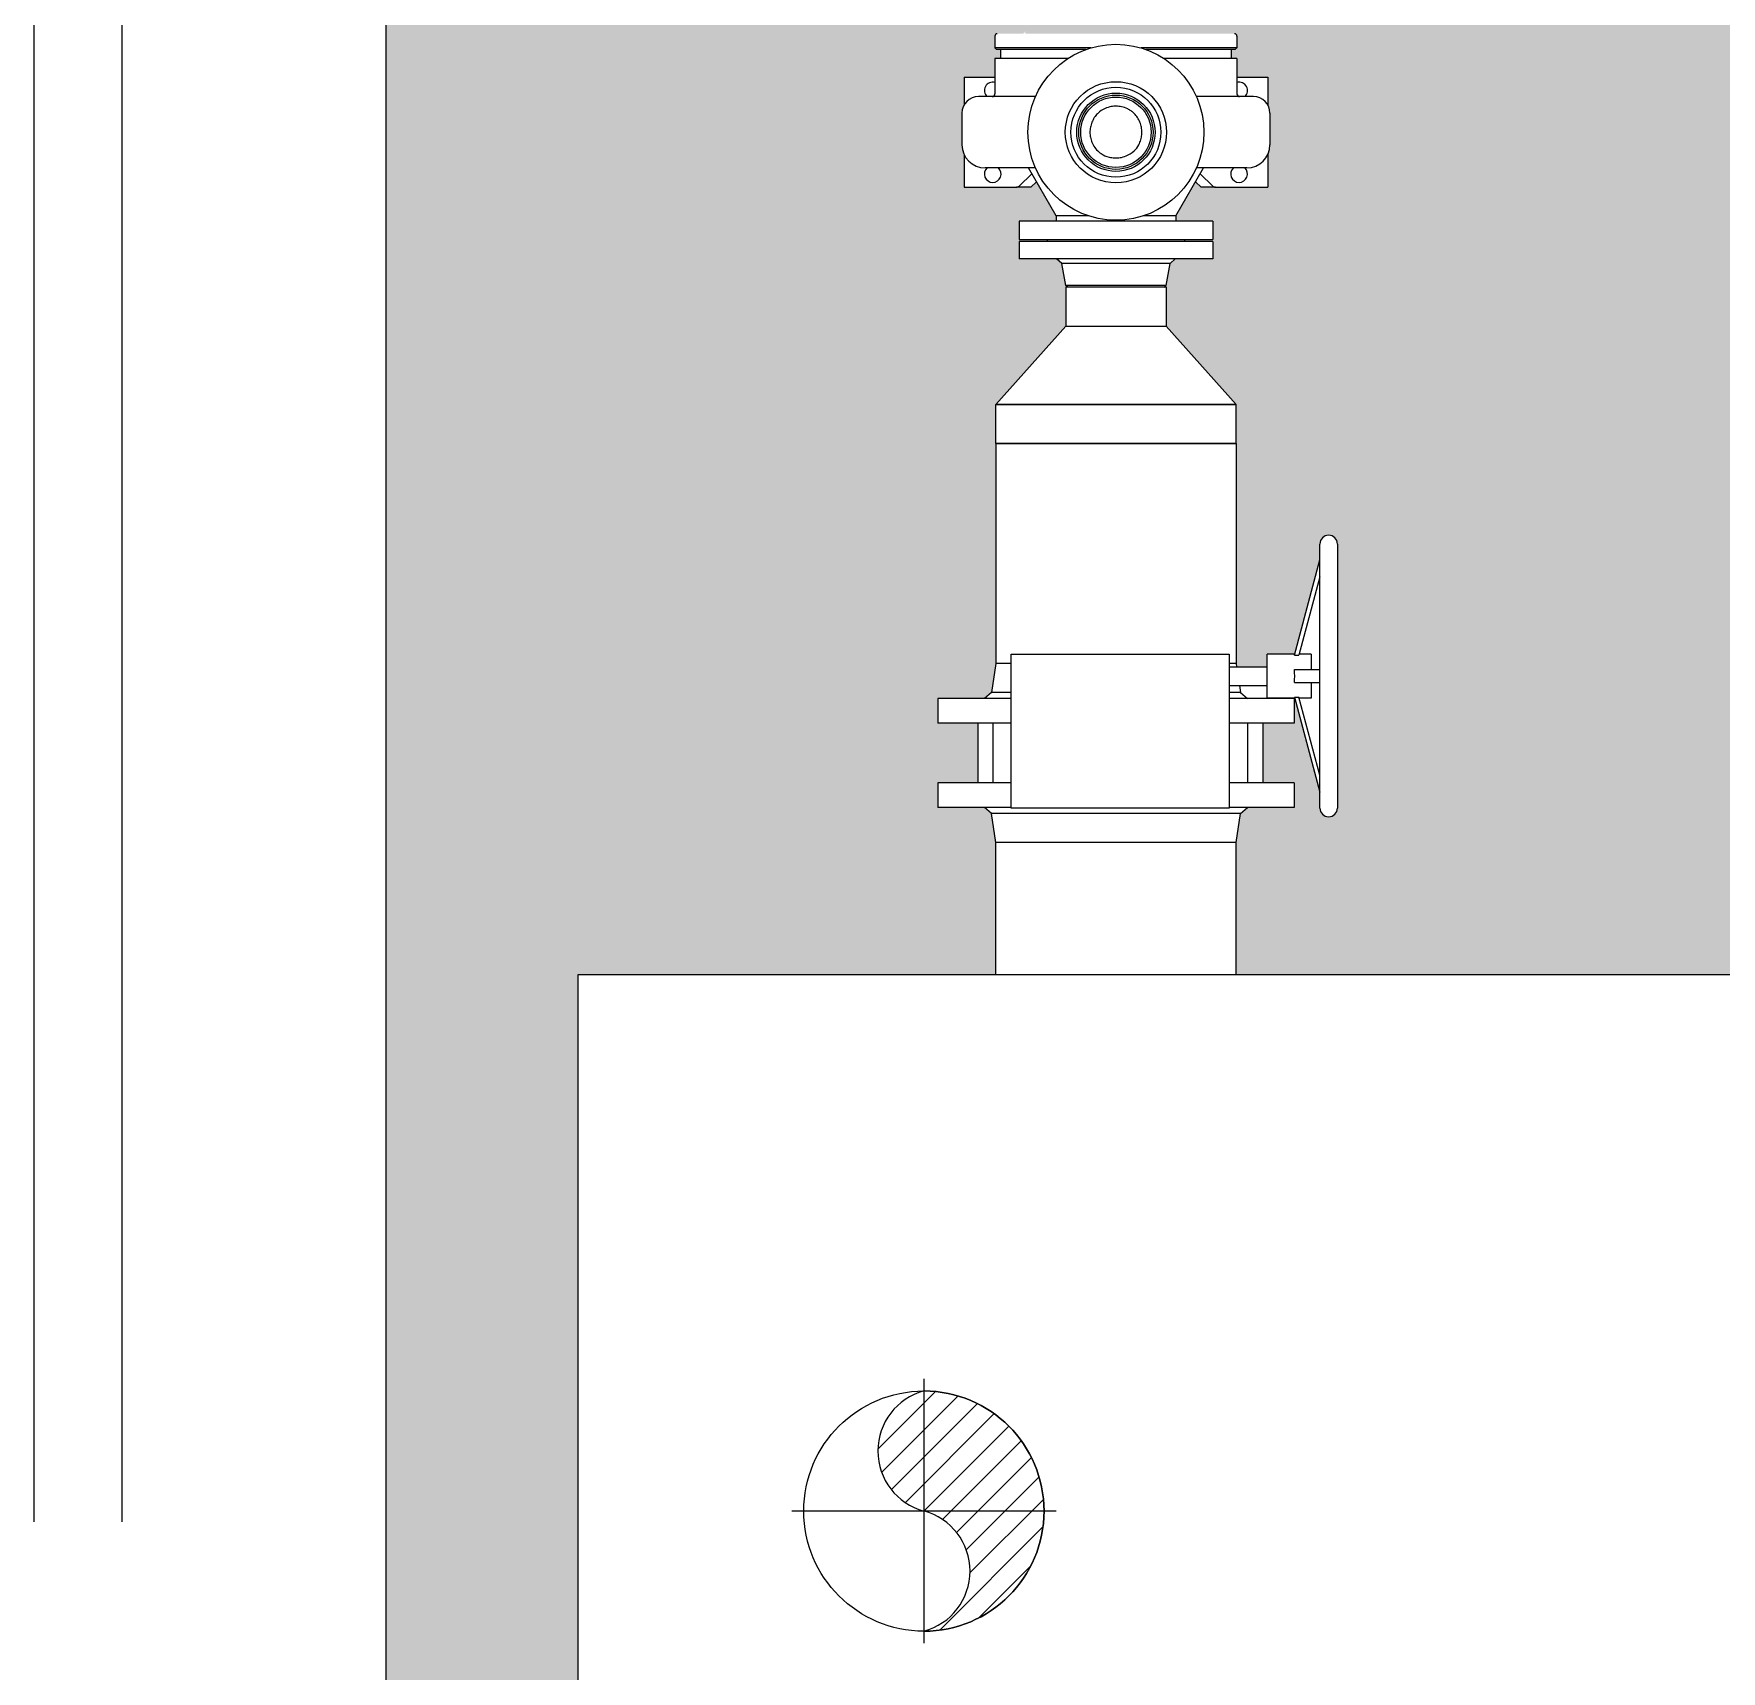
# Model space of a CAD drawing. Extents: x -965262 to 1142518, y -357520 to 71675.
# Drawn here: x -857476 to -855558, y -98659 to -96798 of the extents above; entities that cross this region are included whole.
import ezdxf

# ---------------------------------------------------------------- set-up
doc = ezdxf.new("R2010")
doc.units = 0
doc.header["$LTSCALE"] = 10
doc.layers.get('0').update_dxf_attribs({"linetype": 'CONTINUOUS', "lineweight": 30})
doc.layers.add('Оборудование', color=7, linetype='CONTINUOUS', lineweight=30)

msp = doc.modelspace()

# ---------------------------------------------------------------- hatches: boundary and pattern name
at = {"lineweight": 30, "true_color": 0xed450c}
h = msp.add_hatch(color=20, dxfattribs=at)
h.dxf.hatch_style = 1
h.paths.add_polyline_path([(-856976.2, -96338.9), (-856676.2, -96338.9), (-856676.2, -95638.9), (-856976.2, -95638.9), (-856976.2, -95586.6), (-857076.2, -95586.6), (-857076.2, -95738.9), (-856776.2, -95738.9), (-856776.2, -96238.9), (-857076.2, -96238.9), (-857076.2, -101738.9), (-856776.2, -101738.9), (-856776.2, -102238.9), (-857076.2, -102238.9), (-857076.2, -106298.9), (-856976.2, -106298.9), (-856976.2, -102338.9), (-856676.2, -102338.9), (-856676.2, -101638.9), (-856976.2, -101638.9)])
at = {"lineweight": 30, "true_color": 0x1b8828}
h = msp.add_hatch(color=106, dxfattribs=at)
h.dxf.hatch_style = 1
edge = h.paths.add_edge_path()
edge.add_line((-854902.3, -96003.6), (-855075.9, -96006.7))
edge.add_arc((-855075.9, -96052.9), 46.2, 0.0003, 90, ccw=False)
edge.add_line((-855029.7, -96052.9), (-855029.7, -96134.5))
edge.add_line((-855029.7, -96134.5), (-855033.7, -96134.5))
edge.add_line((-855033.7, -96134.5), (-855033.7, -96200.6))
edge.add_line((-855033.7, -96200.6), (-855024.8, -96200.6))
edge.add_line((-855024.8, -96200.6), (-855024.8, -96555.6))
edge.add_line((-855024.8, -96555.6), (-855033.7, -96555.6))
edge.add_line((-855033.7, -96555.6), (-855033.7, -96600.8))
edge.add_line((-855033.7, -96600.8), (-855037.7, -96600.8))
edge.add_line((-855037.7, -96600.8), (-855037.7, -96641.1))
edge.add_arc((-855030.2, -96641.1), 7.5, 180, 270)
edge.add_line((-855030.2, -96648.6), (-855021.8, -96648.6))
edge.add_arc((-855021.8, -96651.6), 3, 0, 90.0029, ccw=False)
edge.add_line((-855018.8, -96651.6), (-855018.8, -96665.6))
edge.add_line((-855018.8, -96665.6), (-855020.8, -96663.6))
edge.add_line((-855020.8, -96663.6), (-855218.8, -96663.6))
edge.add_line((-855218.8, -96663.6), (-855418.8, -96663.6))
edge.add_line((-855418.8, -96663.6), (-855418.8, -96651.6))
edge.add_arc((-855415.8, -96651.6), 3, 90.0029, 180, ccw=False)
edge.add_line((-855415.8, -96648.6), (-855407.4, -96648.6))
edge.add_arc((-855407.4, -96641.1), 7.5, 270, 360)
edge.add_line((-855399.9, -96641.1), (-855399.9, -96600.8))
edge.add_line((-855399.9, -96600.8), (-855403.9, -96600.8))
edge.add_line((-855403.9, -96600.8), (-855403.9, -96555.6))
edge.add_line((-855403.9, -96555.6), (-855412.8, -96555.6))
edge.add_line((-855412.8, -96555.6), (-855412.8, -96200.6))
edge.add_line((-855412.8, -96200.6), (-855403.9, -96200.6))
edge.add_line((-855403.9, -96200.6), (-855403.9, -96134.5))
edge.add_line((-855403.9, -96134.5), (-855407.8, -96134.5))
edge.add_line((-855407.8, -96134.5), (-855407.8, -96052.9))
edge.add_arc((-855361.6, -96052.9), 46.2, 90, 180.0003, ccw=False)
edge.add_line((-855361.6, -96006.7), (-856103.4, -96006.7))
edge.add_arc((-856103.4, -96052.9), 46.2, 0.0003, 89.8907, ccw=False)
edge.add_line((-856057.2, -96052.9), (-856057.2, -96134.5))
edge.add_line((-856057.2, -96134.5), (-856061.2, -96134.5))
edge.add_line((-856061.2, -96134.5), (-856061.2, -96200.6))
edge.add_line((-856061.2, -96200.6), (-856052.3, -96200.6))
edge.add_line((-856052.3, -96200.6), (-856052.3, -96555.6))
edge.add_line((-856052.3, -96555.6), (-856061.2, -96555.6))
edge.add_line((-856061.2, -96555.6), (-856061.2, -96600.8))
edge.add_line((-856061.2, -96600.8), (-856065.2, -96600.8))
edge.add_line((-856065.2, -96600.8), (-856065.2, -96641.1))
edge.add_arc((-856057.7, -96641.1), 7.5, 180, 270)
edge.add_line((-856057.7, -96648.6), (-856049.3, -96648.6))
edge.add_arc((-856049.3, -96651.6), 3, 0, 90.0029, ccw=False)
edge.add_line((-856046.3, -96651.6), (-856046.3, -96665.6))
edge.add_line((-856046.3, -96665.6), (-856048.3, -96663.6))
edge.add_line((-856048.3, -96663.6), (-856246.3, -96663.6))
edge.add_line((-856246.3, -96663.6), (-856446.3, -96663.6))
edge.add_line((-856446.3, -96663.6), (-856446.3, -96651.6))
edge.add_arc((-856443.3, -96651.6), 3, 90.0029, 180, ccw=False)
edge.add_line((-856443.3, -96648.6), (-856434.9, -96648.6))
edge.add_arc((-856434.9, -96641.1), 7.5, 270, 360)
edge.add_line((-856427.4, -96641.1), (-856427.4, -96600.8))
edge.add_line((-856427.4, -96600.8), (-856431.4, -96600.8))
edge.add_line((-856431.4, -96600.8), (-856431.4, -96555.6))
edge.add_line((-856431.4, -96555.6), (-856440.3, -96555.6))
edge.add_line((-856440.3, -96555.6), (-856440.3, -96200.6))
edge.add_line((-856440.3, -96200.6), (-856431.4, -96200.6))
edge.add_line((-856431.4, -96200.6), (-856431.4, -96134.5))
edge.add_line((-856431.4, -96134.5), (-856435.3, -96134.5))
edge.add_line((-856435.3, -96134.5), (-856435.3, -96052.9))
edge.add_arc((-856389.1, -96052.9), 46.2, 90, 180.0003, ccw=False)
edge.add_line((-856389.1, -96006.7), (-856676.2, -96005.2))
edge.add_line((-856676.2, -96005.2), (-856676.2, -96338.9))
edge.add_line((-856676.2, -96338.9), (-856976.2, -96338.9))
edge.add_line((-856976.2, -96338.9), (-856976.2, -99746.8))
edge.add_line((-856976.2, -99746.8), (-856857.3, -99746.8))
edge.add_line((-856857.3, -99746.8), (-856857.3, -97866.8))
edge.add_line((-856857.3, -97866.8), (-856382.8, -97866.8))
edge.add_line((-856382.8, -97866.8), (-856382.8, -97716.9))
edge.add_line((-856382.8, -97716.9), (-856387.7, -97684))
edge.add_line((-856387.7, -97684), (-856395.8, -97677.1))
edge.add_line((-856395.8, -97677.1), (-856448.8, -97677.1))
edge.add_line((-856448.8, -97677.1), (-856448.8, -97649.1))
edge.add_line((-856448.8, -97649.1), (-856403.4, -97649.1))
edge.add_line((-856403.4, -97649.1), (-856403.4, -97581.1))
edge.add_line((-856403.4, -97581.1), (-856448.8, -97581.1))
edge.add_line((-856448.8, -97581.1), (-856448.8, -97553.1))
edge.add_line((-856448.8, -97553.1), (-856395.8, -97553.1))
edge.add_line((-856395.8, -97553.1), (-856387.7, -97546.2))
edge.add_line((-856387.7, -97546.2), (-856382.8, -97513.4))
edge.add_line((-856382.8, -97513.4), (-856382.8, -97263.4))
edge.add_line((-856382.8, -97263.4), (-856382.8, -97219))
edge.add_line((-856382.8, -97219), (-856303.4, -97130.1))
edge.add_line((-856303.4, -97130.1), (-856303.4, -97083.6))
edge.add_line((-856303.4, -97083.6), (-856307.9, -97058.6))
edge.add_line((-856307.9, -97058.6), (-856313.8, -97053.6))
edge.add_line((-856313.8, -97053.6), (-856356.3, -97053.6))
edge.add_line((-856356.3, -97053.6), (-856356.3, -97033.6))
edge.add_line((-856356.3, -97033.6), (-856356.3, -97010.6))
edge.add_line((-856356.3, -97010.6), (-856314.3, -97010.6))
edge.add_line((-856314.3, -97010.6), (-856314.3, -97004.6))
edge.add_line((-856314.3, -97004.6), (-856336.6, -96966))
edge.add_line((-856336.6, -96966), (-856342.9, -96972.1))
edge.add_line((-856342.9, -96972.1), (-856359.2, -96972.1))
edge.add_line((-856359.2, -96972.1), (-856360.6, -96972.1))
edge.add_line((-856360.6, -96972.1), (-856418.8, -96972.1))
edge.add_line((-856418.8, -96972.1), (-856418.8, -96935))
edge.add_arc((-856395, -96923.8), 26.3, 180, 205.1722, ccw=False)
edge.add_line((-856421.3, -96923.8), (-856421.3, -96887.9))
edge.add_arc((-856402.5, -96887.9), 18.7, 150.0736, 180, ccw=False)
edge.add_line((-856418.8, -96878.5), (-856418.8, -96847.1))
edge.add_line((-856418.8, -96847.1), (-856383.8, -96847.1))
edge.add_line((-856383.8, -96847.1), (-856383.8, -96825.6))
edge.add_line((-856383.8, -96825.6), (-856377.3, -96825.6))
edge.add_line((-856377.3, -96825.6), (-856377.3, -96815.6))
edge.add_line((-856377.3, -96815.6), (-856383.8, -96815.6))
edge.add_line((-856383.8, -96815.6), (-856383.8, -96800.3))
edge.add_arc((-856381.1, -96800.3), 2.7, 90, 180.0013, ccw=False)
edge.add_line((-856381.1, -96797.6), (-856352.9, -96797.6))
edge.add_arc((-856352.9, -96794), 3.6, 270, 360.002)
edge.add_line((-856349.3, -96794), (-856349.3, -96773.6))
edge.add_line((-856349.3, -96773.6), (-856347.3, -96713.6))
edge.add_line((-856347.3, -96713.6), (-856332.2, -96713.6))
edge.add_spline(control_points=[(-856334.7, -96713.6), (-856334.5, -96713.6), (-856334.2, -96713.7), (-856333.6, -96713.9), (-856333.3, -96714), (-856332.7, -96714.4), (-856332.4, -96714.7), (-856331.8, -96715.2), (-856331.6, -96715.6), (-856331.2, -96716.2), (-856331, -96716.6), (-856330.7, -96717.3), (-856330.5, -96717.7), (-856330.3, -96718.6), (-856330.2, -96719), (-856330, -96719.9), (-856330, -96720.4), (-856330, -96720.8)], knot_values=[11.633444, 11.633444, 11.633444, 11.633444, 13.259589, 13.259589, 14.885735, 14.885735, 16.51188, 16.51188, 18.138025, 18.138025, 19.490309, 19.490309, 20.842594, 20.842594, 22.194878, 22.194878, 23.547163, 23.547163, 23.547163, 23.547163], degree=3, periodic=0)
edge.add_line((-856330, -96720.8), (-856330, -96770.7))
edge.add_spline(control_points=[(-856330, -96766.4), (-856330, -96766.9), (-856330, -96767.4), (-856330.2, -96768.3), (-856330.3, -96768.7), (-856330.5, -96769.6), (-856330.7, -96770), (-856331, -96770.7), (-856331.2, -96771.1), (-856331.6, -96771.7), (-856331.8, -96772), (-856332.4, -96772.6), (-856332.7, -96772.9), (-856333.3, -96773.3), (-856333.6, -96773.4), (-856334.2, -96773.6), (-856334.5, -96773.6), (-856334.7, -96773.6)], knot_values=[23.547163, 23.547163, 23.547163, 23.547163, 24.899448, 24.899448, 26.251732, 26.251732, 27.604017, 27.604017, 28.956301, 28.956301, 30.582446, 30.582446, 32.208591, 32.208591, 33.834737, 33.834737, 35.460882, 35.460882, 35.460882, 35.460882], degree=3, periodic=0)
edge.add_line((-856334.7, -96773.6), (-856349.3, -96773.6))
edge.add_line((-856349.3, -96773.6), (-856349.3, -96797.6))
edge.add_line((-856349.3, -96797.6), (-856246.3, -96797.6))
edge.add_line((-856246.3, -96797.6), (-856139.7, -96797.6))
edge.add_arc((-856139.7, -96794), 3.6, 180.002, 270, ccw=False)
edge.add_line((-856143.3, -96794), (-856143.3, -96773.6))
edge.add_line((-856143.3, -96773.6), (-856160.4, -96773.6))
edge.add_spline(control_points=[(-856157.9, -96773.6), (-856158.1, -96773.6), (-856158.4, -96773.6), (-856159, -96773.4), (-856159.3, -96773.3), (-856159.9, -96772.9), (-856160.2, -96772.6), (-856160.7, -96772), (-856161, -96771.7), (-856161.4, -96771.1), (-856161.6, -96770.7), (-856161.9, -96770), (-856162.1, -96769.6), (-856162.3, -96768.7), (-856162.4, -96768.3), (-856162.5, -96767.4), (-856162.6, -96766.9), (-856162.6, -96766.4)], knot_values=[11.633444, 11.633444, 11.633444, 11.633444, 13.259589, 13.259589, 14.885735, 14.885735, 16.51188, 16.51188, 18.138025, 18.138025, 19.490309, 19.490309, 20.842594, 20.842594, 22.194878, 22.194878, 23.547163, 23.547163, 23.547163, 23.547163], degree=3, periodic=0)
edge.add_line((-856162.6, -96766.4), (-856162.6, -96716.6))
edge.add_spline(control_points=[(-856162.6, -96720.8), (-856162.6, -96720.4), (-856162.5, -96719.9), (-856162.4, -96719), (-856162.3, -96718.6), (-856162.1, -96717.7), (-856161.9, -96717.3), (-856161.6, -96716.6), (-856161.4, -96716.2), (-856161, -96715.6), (-856160.7, -96715.2), (-856160.2, -96714.7), (-856159.9, -96714.4), (-856159.3, -96714), (-856159, -96713.9), (-856158.4, -96713.7), (-856158.1, -96713.6), (-856157.9, -96713.6)], knot_values=[23.547163, 23.547163, 23.547163, 23.547163, 24.899448, 24.899448, 26.251732, 26.251732, 27.604017, 27.604017, 28.956301, 28.956301, 30.582446, 30.582446, 32.208591, 32.208591, 33.834737, 33.834737, 35.460882, 35.460882, 35.460882, 35.460882], degree=3, periodic=0)
edge.add_line((-856157.9, -96713.6), (-856145.3, -96713.6))
edge.add_line((-856145.3, -96713.6), (-856145.3, -96773.6))
edge.add_line((-856145.3, -96773.6), (-856143.3, -96773.6))
edge.add_line((-856143.3, -96773.6), (-856143.3, -96794))
edge.add_arc((-856139.7, -96794), 3.6, 180.002, 270)
edge.add_line((-856139.7, -96797.6), (-856111.5, -96797.6))
edge.add_arc((-856111.5, -96800.3), 2.7, 0.0033, 90, ccw=False)
edge.add_line((-856108.8, -96800.3), (-856108.8, -96815.6))
edge.add_line((-856108.8, -96815.6), (-856115.3, -96815.6))
edge.add_line((-856115.3, -96815.6), (-856115.3, -96825.6))
edge.add_line((-856115.3, -96825.6), (-856108.8, -96825.6))
edge.add_line((-856108.8, -96825.6), (-856108.8, -96847.1))
edge.add_line((-856108.8, -96847.1), (-856073.8, -96847.1))
edge.add_line((-856073.8, -96847.1), (-856073.8, -96878.5))
edge.add_arc((-856090, -96887.9), 18.8, 0, 29.9264, ccw=False)
edge.add_line((-856071.3, -96887.9), (-856071.3, -96923.8))
edge.add_arc((-856097.6, -96923.8), 26.3, -25.1722, 0.0004, ccw=False)
edge.add_line((-856073.8, -96935), (-856073.8, -96972.1))
edge.add_line((-856073.8, -96972.1), (-856132, -96972.1))
edge.add_line((-856132, -96972.1), (-856149.6, -96972.1))
edge.add_line((-856149.6, -96972.1), (-856156, -96966))
edge.add_line((-856156, -96966), (-856178.3, -97004.6))
edge.add_line((-856178.3, -97004.6), (-856178.3, -97010.6))
edge.add_line((-856178.3, -97010.6), (-856136.3, -97010.6))
edge.add_line((-856136.3, -97010.6), (-856136.3, -97031.6))
edge.add_line((-856136.3, -97031.6), (-856136.3, -97053.6))
edge.add_line((-856136.3, -97053.6), (-856178.8, -97053.6))
edge.add_line((-856178.8, -97053.6), (-856184.7, -97058.6))
edge.add_line((-856184.7, -97058.6), (-856189.1, -97083.6))
edge.add_line((-856189.1, -97083.6), (-856189.1, -97130.1))
edge.add_line((-856189.1, -97130.1), (-856109.8, -97219))
edge.add_line((-856109.8, -97219), (-856109.8, -97263.4))
edge.add_line((-856109.8, -97263.4), (-856109.8, -97513.4))
edge.add_line((-856109.8, -97513.4), (-856109.2, -97517))
edge.add_line((-856109.2, -97517), (-856074.5, -97517))
edge.add_line((-856074.5, -97517), (-856074.5, -97502.6))
edge.add_line((-856074.5, -97502.6), (-856043.1, -97502.6))
edge.add_line((-856043.1, -97502.6), (-856014.5, -97395.7))
edge.add_line((-856014.5, -97395.7), (-856014.5, -97377.6))
edge.add_arc((-856004.5, -97377.6), 10, 0, 180, ccw=False)
edge.add_line((-855994.5, -97377.6), (-855994.5, -97677.6))
edge.add_arc((-856004.5, -97677.6), 10, -180, 0, ccw=False)
edge.add_line((-856014.5, -97677.6), (-856014.5, -97659.6))
edge.add_line((-856014.5, -97659.6), (-856043, -97553.1))
edge.add_line((-856043, -97553.1), (-856043.8, -97553.1))
edge.add_line((-856043.8, -97553.1), (-856043.8, -97581.1))
edge.add_line((-856043.8, -97581.1), (-856079.5, -97581.1))
edge.add_line((-856079.5, -97581.1), (-856079.5, -97649.1))
edge.add_line((-856079.5, -97649.1), (-856043.8, -97649.1))
edge.add_line((-856043.8, -97649.1), (-856043.8, -97677.1))
edge.add_line((-856043.8, -97677.1), (-856096.8, -97677.1))
edge.add_line((-856096.8, -97677.1), (-856104.8, -97684))
edge.add_line((-856104.8, -97684), (-856109.8, -97716.9))
edge.add_line((-856109.8, -97716.9), (-856109.8, -97866.8))
edge.add_line((-856109.8, -97866.8), (-855355.3, -97866.8))
edge.add_line((-855355.3, -97866.8), (-855355.3, -97716.9))
edge.add_line((-855355.3, -97716.9), (-855360.2, -97684))
edge.add_line((-855360.2, -97684), (-855368.3, -97677.1))
edge.add_line((-855368.3, -97677.1), (-855421.3, -97677.1))
edge.add_line((-855421.3, -97677.1), (-855421.3, -97649.1))
edge.add_line((-855421.3, -97649.1), (-855375.9, -97649.1))
edge.add_line((-855375.9, -97649.1), (-855375.9, -97581.1))
edge.add_line((-855375.9, -97581.1), (-855421.3, -97581.1))
edge.add_line((-855421.3, -97581.1), (-855421.3, -97553.1))
edge.add_line((-855421.3, -97553.1), (-855368.3, -97553.1))
edge.add_line((-855368.3, -97553.1), (-855360.2, -97546.2))
edge.add_line((-855360.2, -97546.2), (-855355.3, -97513.4))
edge.add_line((-855355.3, -97513.4), (-855355.3, -97263.4))
edge.add_line((-855355.3, -97263.4), (-855355.3, -97219))
edge.add_line((-855355.3, -97219), (-855275.9, -97130.1))
edge.add_line((-855275.9, -97130.1), (-855275.9, -97083.6))
edge.add_line((-855275.9, -97083.6), (-855280.4, -97058.6))
edge.add_line((-855280.4, -97058.6), (-855286.3, -97053.6))
edge.add_line((-855286.3, -97053.6), (-855328.8, -97053.6))
edge.add_line((-855328.8, -97053.6), (-855328.8, -97033.6))
edge.add_line((-855328.8, -97033.6), (-855328.8, -97010.6))
edge.add_line((-855328.8, -97010.6), (-855286.8, -97010.6))
edge.add_line((-855286.8, -97010.6), (-855286.8, -97004.6))
edge.add_line((-855286.8, -97004.6), (-855309.1, -96966))
edge.add_line((-855309.1, -96966), (-855315.4, -96972.1))
edge.add_line((-855315.4, -96972.1), (-855331.7, -96972.1))
edge.add_line((-855331.7, -96972.1), (-855333.1, -96972.1))
edge.add_line((-855333.1, -96972.1), (-855391.3, -96972.1))
edge.add_line((-855391.3, -96972.1), (-855391.3, -96935))
edge.add_arc((-855367.5, -96923.8), 26.3, 180.0004, 205.1722, ccw=False)
edge.add_line((-855393.8, -96923.8), (-855393.8, -96887.9))
edge.add_arc((-855375, -96887.9), 18.8, 150.0736, 180, ccw=False)
edge.add_line((-855391.3, -96878.5), (-855391.3, -96847.1))
edge.add_line((-855391.3, -96847.1), (-855356.3, -96847.1))
edge.add_line((-855356.3, -96847.1), (-855356.3, -96825.6))
edge.add_line((-855356.3, -96825.6), (-855349.8, -96825.6))
edge.add_line((-855349.8, -96825.6), (-855349.8, -96815.6))
edge.add_line((-855349.8, -96815.6), (-855356.3, -96815.6))
edge.add_line((-855356.3, -96815.6), (-855356.3, -96800.3))
edge.add_arc((-855353.6, -96800.3), 2.7, 90, 180.0013, ccw=False)
edge.add_line((-855353.6, -96797.6), (-855325.4, -96797.6))
edge.add_arc((-855325.4, -96794), 3.6, 270, 360)
edge.add_line((-855321.8, -96794), (-855321.8, -96773.6))
edge.add_line((-855321.8, -96773.6), (-855319.8, -96713.6))
edge.add_line((-855319.8, -96713.6), (-855304.7, -96713.6))
edge.add_spline(control_points=[(-855307.2, -96713.6), (-855307, -96713.6), (-855306.7, -96713.7), (-855306.1, -96713.9), (-855305.8, -96714), (-855305.2, -96714.4), (-855304.9, -96714.7), (-855304.3, -96715.2), (-855304.1, -96715.6), (-855303.7, -96716.2), (-855303.5, -96716.6), (-855303.2, -96717.3), (-855303, -96717.7), (-855302.8, -96718.6), (-855302.7, -96719), (-855302.5, -96719.9), (-855302.5, -96720.4), (-855302.5, -96720.8)], knot_values=[11.633444, 11.633444, 11.633444, 11.633444, 13.259589, 13.259589, 14.885735, 14.885735, 16.51188, 16.51188, 18.138025, 18.138025, 19.490309, 19.490309, 20.842594, 20.842594, 22.194878, 22.194878, 23.547163, 23.547163, 23.547163, 23.547163], degree=3, periodic=0)
edge.add_line((-855302.5, -96720.8), (-855302.5, -96770.7))
edge.add_spline(control_points=[(-855302.5, -96766.4), (-855302.5, -96766.9), (-855302.5, -96767.4), (-855302.7, -96768.3), (-855302.8, -96768.7), (-855303, -96769.6), (-855303.2, -96770), (-855303.5, -96770.7), (-855303.7, -96771.1), (-855304.1, -96771.7), (-855304.3, -96772), (-855304.9, -96772.6), (-855305.2, -96772.9), (-855305.8, -96773.3), (-855306.1, -96773.4), (-855306.7, -96773.6), (-855307, -96773.6), (-855307.2, -96773.6)], knot_values=[23.547163, 23.547163, 23.547163, 23.547163, 24.899448, 24.899448, 26.251732, 26.251732, 27.604017, 27.604017, 28.956301, 28.956301, 30.582446, 30.582446, 32.208591, 32.208591, 33.834737, 33.834737, 35.460882, 35.460882, 35.460882, 35.460882], degree=3, periodic=0)
edge.add_line((-855307.2, -96773.6), (-855321.8, -96773.6))
edge.add_line((-855321.8, -96773.6), (-855321.8, -96797.6))
edge.add_line((-855321.8, -96797.6), (-855218.8, -96797.6))
edge.add_line((-855218.8, -96797.6), (-855112.2, -96797.6))
edge.add_arc((-855112.2, -96794), 3.6, 180.002, 270, ccw=False)
edge.add_line((-855115.8, -96794), (-855115.8, -96773.6))
edge.add_line((-855115.8, -96773.6), (-855132.9, -96773.6))
edge.add_spline(control_points=[(-855130.4, -96773.6), (-855130.6, -96773.6), (-855130.9, -96773.6), (-855131.5, -96773.4), (-855131.8, -96773.3), (-855132.4, -96772.9), (-855132.7, -96772.6), (-855133.2, -96772), (-855133.5, -96771.7), (-855133.9, -96771.1), (-855134.1, -96770.7), (-855134.4, -96770), (-855134.6, -96769.6), (-855134.8, -96768.7), (-855134.9, -96768.3), (-855135, -96767.4), (-855135.1, -96766.9), (-855135.1, -96766.4)], knot_values=[11.633444, 11.633444, 11.633444, 11.633444, 13.259589, 13.259589, 14.885735, 14.885735, 16.51188, 16.51188, 18.138025, 18.138025, 19.490309, 19.490309, 20.842594, 20.842594, 22.194878, 22.194878, 23.547163, 23.547163, 23.547163, 23.547163], degree=3, periodic=0)
edge.add_line((-855135.1, -96766.4), (-855135.1, -96716.6))
edge.add_spline(control_points=[(-855135.1, -96720.8), (-855135.1, -96720.4), (-855135, -96719.9), (-855134.9, -96719), (-855134.8, -96718.6), (-855134.6, -96717.7), (-855134.4, -96717.3), (-855134.1, -96716.6), (-855133.9, -96716.2), (-855133.5, -96715.6), (-855133.2, -96715.2), (-855132.7, -96714.7), (-855132.4, -96714.4), (-855131.8, -96714), (-855131.5, -96713.9), (-855130.9, -96713.7), (-855130.6, -96713.6), (-855130.4, -96713.6)], knot_values=[23.547163, 23.547163, 23.547163, 23.547163, 24.899448, 24.899448, 26.251732, 26.251732, 27.604017, 27.604017, 28.956301, 28.956301, 30.582446, 30.582446, 32.208591, 32.208591, 33.834737, 33.834737, 35.460882, 35.460882, 35.460882, 35.460882], degree=3, periodic=0)
edge.add_line((-855130.4, -96713.6), (-855117.8, -96713.6))
edge.add_line((-855117.8, -96713.6), (-855117.8, -96773.6))
edge.add_line((-855117.8, -96773.6), (-855115.8, -96773.6))
edge.add_line((-855115.8, -96773.6), (-855115.8, -96794))
edge.add_arc((-855112.2, -96794), 3.6, 180.002, 270)
edge.add_line((-855112.2, -96797.6), (-855084, -96797.6))
edge.add_arc((-855084, -96800.3), 2.7, 0.0013, 90, ccw=False)
edge.add_line((-855081.3, -96800.3), (-855081.3, -96815.6))
edge.add_line((-855081.3, -96815.6), (-855087.8, -96815.6))
edge.add_line((-855087.8, -96815.6), (-855087.8, -96825.6))
edge.add_line((-855087.8, -96825.6), (-855081.3, -96825.6))
edge.add_line((-855081.3, -96825.6), (-855081.3, -96847.1))
edge.add_line((-855081.3, -96847.1), (-855046.3, -96847.1))
edge.add_line((-855046.3, -96847.1), (-855046.3, -96878.5))
edge.add_arc((-855062.5, -96887.9), 18.8, 0, 29.9264, ccw=False)
edge.add_line((-855043.8, -96887.9), (-855043.8, -96923.8))
edge.add_arc((-855070.1, -96923.8), 26.3, -25.1722, 0, ccw=False)
edge.add_line((-855046.3, -96935), (-855046.3, -96972.1))
edge.add_line((-855046.3, -96972.1), (-855104.5, -96972.1))
edge.add_line((-855104.5, -96972.1), (-855122.1, -96972.1))
edge.add_line((-855122.1, -96972.1), (-855128.5, -96966))
edge.add_line((-855128.5, -96966), (-855150.8, -97004.6))
edge.add_line((-855150.8, -97004.6), (-855150.8, -97010.6))
edge.add_line((-855150.8, -97010.6), (-855108.8, -97010.6))
edge.add_line((-855108.8, -97010.6), (-855108.8, -97031.6))
edge.add_line((-855108.8, -97031.6), (-855108.8, -97053.6))
edge.add_line((-855108.8, -97053.6), (-855151.3, -97053.6))
edge.add_line((-855151.3, -97053.6), (-855157.2, -97058.6))
edge.add_line((-855157.2, -97058.6), (-855161.6, -97083.6))
edge.add_line((-855161.6, -97083.6), (-855161.6, -97130.1))
edge.add_line((-855161.6, -97130.1), (-855082.3, -97219))
edge.add_line((-855082.3, -97219), (-855082.3, -97263.4))
edge.add_line((-855082.3, -97263.4), (-855082.3, -97513.4))
edge.add_line((-855082.3, -97513.4), (-855081.7, -97517))
edge.add_line((-855081.7, -97517), (-855047, -97517))
edge.add_line((-855047, -97517), (-855047, -97502.6))
edge.add_line((-855047, -97502.6), (-855015.6, -97502.6))
edge.add_line((-855015.6, -97502.6), (-854987, -97395.7))
edge.add_line((-854987, -97395.7), (-854987, -97377.6))
edge.add_arc((-854977, -97377.6), 10, 0, 180, ccw=False)
edge.add_line((-854967, -97377.6), (-854967, -97677.6))
edge.add_arc((-854977, -97677.6), 10, -180, 0, ccw=False)
edge.add_line((-854987, -97677.6), (-854987, -97659.6))
edge.add_line((-854987, -97659.6), (-855015.5, -97553.1))
edge.add_line((-855015.5, -97553.1), (-855016.3, -97553.1))
edge.add_line((-855016.3, -97553.1), (-855016.3, -97581.1))
edge.add_line((-855016.3, -97581.1), (-855052, -97581.1))
edge.add_line((-855052, -97581.1), (-855052, -97649.1))
edge.add_line((-855052, -97649.1), (-855016.3, -97649.1))
edge.add_line((-855016.3, -97649.1), (-855016.3, -97677.1))
edge.add_line((-855016.3, -97677.1), (-855069.3, -97677.1))
edge.add_line((-855069.3, -97677.1), (-855077.3, -97684))
edge.add_line((-855077.3, -97684), (-855082.3, -97716.9))
edge.add_line((-855082.3, -97716.9), (-855082.3, -97866.8))
edge.add_line((-855082.3, -97866.8), (-854902.3, -97866.8))
edge.add_line((-854902.3, -97866.8), (-854902.3, -96003.6))

# ---------------------------------------------------------------- linework, layer by layer
at = {"lineweight": 15}
msp.add_line((-857076.2, -96238.9, -861.5), (-857076.2, -101738.9, -390.5), dxfattribs=at)
at = {"color": 30, "lineweight": 15}
for p, q in [((-857476.2, -96488.8), (-857476.2, -98488.8)), ((-857376.2, -96488.8), (-857376.2, -98488.8))]:
    msp.add_line(p, q, dxfattribs=at)
at = {"layer": 'Оборудование', "linetype": 'Continuous', "lineweight": 0}
for p, q in [((-856383.8, -96800.3, -2902.6), (-856383.8, -96813.8, -2902.6)), ((-856108.8, -96800.3, -2902.6), (-856108.8, -96813.8, -2902.6)), ((-856275, -96813.8, -2902.6), (-856383.8, -96813.8, -2902.6)), ((-856382, -96815.6, -2902.6), (-856383.8, -96813.8, -2902.6)), ((-856300.5, -96825.6, -2902.6), (-856383.8, -96825.6, -2902.6)), ((-856383.8, -96825.6, -2902.6), (-856383.8, -96866, -2902.6)), ((-856280.4, -96815.6, -2902.6), (-856382, -96815.6, -2902.6)), ((-856377.3, -96815.6, -2902.6), (-856377.3, -96825.6, -2902.6)), ((-856108.8, -96813.8, -2902.6), (-856217.6, -96813.8, -2902.6)), ((-856110.6, -96815.6, -2902.6), (-856212.2, -96815.6, -2902.6)), ((-856108.8, -96825.6, -2902.6), (-856192, -96825.6, -2902.6)), ((-856115.3, -96815.6, -2902.6), (-856115.3, -96825.6, -2902.6)), ((-856110.6, -96815.6, -2902.6), (-856108.8, -96813.8, -2902.6)), ((-856108.8, -96825.6, -2902.6), (-856108.8, -96866, -2902.6)), ((-856418.8, -96847.1, -2902.6), (-856418.8, -96878.5, -2902.6)), ((-856418.8, -96847.1, -2902.6), (-856383.8, -96847.1, -2902.6)), ((-856108.8, -96847.1, -2902.6), (-856073.8, -96847.1, -2902.6)), ((-856073.8, -96847.1, -2902.6), (-856073.8, -96878.5, -2902.6)), ((-856337.7, -96869.1, -2902.6), (-856402.5, -96869.1, -2902.6)), ((-856090, -96869.1, -2902.6), (-856154.9, -96869.1, -2902.6)), ((-856421.3, -96887.9, -2902.6), (-856421.3, -96923.8, -2902.6)), ((-856071.3, -96887.9, -2902.6), (-856071.3, -96923.8, -2902.6)), ((-856418.8, -96935, -2902.6), (-856418.8, -96972.1, -2902.6)), ((-856073.8, -96935, -2902.6), (-856073.8, -96972.1, -2902.6)), ((-856337.7, -96950.1, -2902.6), (-856395, -96950.1, -2902.6)), ((-856356.3, -96970.8, -2902.6), (-856341.9, -96956.9, -2902.6)), ((-856314.3, -97004.6, -2902.6), (-856345.8, -96950.1, -2902.6)), ((-856178.3, -97004.6, -2902.6), (-856146.8, -96950.1, -2902.6)), ((-856097.6, -96950.1, -2902.6), (-856154.9, -96950.1, -2902.6)), ((-856150.7, -96956.9, -2902.6), (-856136.3, -96970.8, -2902.6)), ((-856418.8, -96972.1, -2902.6), (-856360.6, -96972.1, -2902.6)), ((-856360.6, -96972.1, -2902.6), (-856359.2, -96972.1, -2902.6)), ((-856342.9, -96972.1, -2902.6), (-856359.2, -96972.1, -2902.6)), ((-856336.6, -96966, -2902.6), (-856342.9, -96972.1, -2902.6)), ((-856149.6, -96972.1, -2902.6), (-856156, -96966, -2902.6)), ((-856133.3, -96972.1, -2902.6), (-856149.6, -96972.1, -2902.6)), ((-856133.3, -96972.1, -2902.6), (-856132, -96972.1, -2902.6)), ((-856132, -96972.1, -2902.6), (-856073.8, -96972.1, -2902.6)), ((-856136.3, -97010.6, -2902.6), (-856356.3, -97010.6, -2902.6)), ((-856356.3, -97010.6, -2902.6), (-856356.3, -97031.6, -2902.6)), ((-856277.5, -97004.6, -2902.6), (-856314.3, -97004.6, -2902.6)), ((-856314.3, -97004.6, -2902.6), (-856314.3, -97010.6, -2902.6)), ((-856178.3, -97004.6, -2902.6), (-856215.1, -97004.6, -2902.6)), ((-856178.3, -97004.6, -2902.6), (-856178.3, -97010.6, -2902.6)), ((-856136.3, -97010.6, -2902.6), (-856136.3, -97031.6, -2902.6)), ((-856356.3, -97031.6, -2902.6), (-856136.3, -97031.6, -2902.6)), ((-856246.3, -97033.6, -2902.6), (-856356.3, -97033.6, -2902.6)), ((-856356.3, -97033.6, -2902.6), (-856356.3, -97053.6, -2902.6)), ((-856324.3, -97031.6, -2902.6), (-856324.3, -97033.6, -2902.6)), ((-856136.3, -97033.6, -2902.6), (-856246.3, -97033.6, -2902.6)), ((-856168.3, -97031.6, -2902.6), (-856168.3, -97033.6, -2902.6)), ((-856136.3, -97033.6, -2902.6), (-856136.3, -97053.6, -2902.6)), ((-856246.3, -97053.6, -2902.6), (-856356.3, -97053.6, -2902.6)), ((-856307.9, -97058.6, -2902.6), (-856313.8, -97053.6, -2902.6)), ((-856246.3, -97058.6, -2902.6), (-856307.9, -97058.6, -2902.6)), ((-856303.4, -97083.6, -2902.6), (-856307.9, -97058.6, -2902.6)), ((-856136.3, -97053.6, -2902.6), (-856246.3, -97053.6, -2902.6)), ((-856184.7, -97058.6, -2902.6), (-856246.3, -97058.6, -2902.6)), ((-856189.1, -97083.6, -2902.6), (-856184.7, -97058.6, -2902.6)), ((-856184.7, -97058.6, -2902.6), (-856178.8, -97053.6, -2902.6)), ((-856246.3, -97083.6, -2902.6), (-856303.4, -97083.6, -2902.6)), ((-856300.8, -97085.6, -2902.6), (-856303.4, -97083.6, -2902.6)), ((-856246.3, -97085.6, -2902.6), (-856303.4, -97085.6, -2902.6)), ((-856303.4, -97085.6, -2902.6), (-856303.4, -97130.1, -2902.6)), ((-856189.1, -97083.6, -2902.6), (-856246.3, -97083.6, -2902.6)), ((-856189.1, -97085.6, -2902.6), (-856246.3, -97085.6, -2902.6)), ((-856191.7, -97085.6, -2902.6), (-856189.1, -97083.6, -2902.6)), ((-856189.1, -97085.6, -2902.6), (-856189.1, -97130.1, -2902.6)), ((-856382.8, -97219, -2902.6), (-856303.4, -97130.1, -2902.6)), ((-856303.4, -97130.1, -2902.6), (-856246.3, -97130.1, -2902.6)), ((-856303.4, -97130.1, -2902.6), (-856189.1, -97130.1, -2902.6)), ((-856246.3, -97130.1, -2902.6), (-856189.1, -97130.1, -2902.6)), ((-856189.1, -97130.1, -2902.6), (-856109.8, -97219, -2902.6)), ((-856109.8, -97219, -2902.6), (-856382.8, -97219, -2902.6)), ((-856382.8, -97219, -2902.6), (-856109.8, -97219, -2902.6)), ((-856382.8, -97263.4, -2902.6), (-856382.8, -97219, -2902.6)), ((-856109.8, -97263.4, -2902.6), (-856109.8, -97219, -2902.6)), ((-856109.8, -97263.4, -2902.6), (-856382.8, -97263.4, -2902.6)), ((-856382.8, -97263.4, -2902.6), (-856109.8, -97263.4, -2902.6)), ((-856382.8, -97263.4, -2902.6), (-856382.8, -97513.4, -2902.6)), ((-856109.8, -97263.4, -2902.6), (-856109.8, -97513.4, -2902.6)), ((-856014.5, -97677.6, -2902.6), (-856014.5, -97377.6, -2902.6)), ((-855994.5, -97377.6, -2902.6), (-855994.5, -97677.6, -2902.6)), ((-856043.4, -97503.8, -2902.6), (-856014.5, -97395.7, -2902.6)), ((-856014.5, -97415, -2902.6), (-856038.3, -97503.8, -2902.6)), ((-856382.8, -97513.4, -2902.6), (-856387.7, -97546.2, -2902.6)), ((-856365.2, -97513.4, -2902.6), (-856382.8, -97513.4, -2902.6)), ((-856382.8, -97513.4, -2902.6), (-856382.8, -97513.4, -2902.6)), ((-856365.2, -97502.6, -2902.6), (-856117.7, -97502.6, -2902.6)), ((-856365.2, -97677.6, -2902.6), (-856365.2, -97502.6, -2902.6)), ((-856117.7, -97502.6, -2902.6), (-856117.7, -97677.6, -2902.6)), ((-856109.8, -97513.4, -2902.6), (-856117.7, -97513.4, -2902.6)), ((-856117.7, -97517, -2902.6), (-856074.5, -97517, -2902.6)), ((-856109.8, -97513.4, -2902.6), (-856109.8, -97513.4, -2902.6)), ((-856109.8, -97513.4, -2902.6), (-856109.2, -97517, -2902.6)), ((-856074.5, -97552.6, -2902.6), (-856074.5, -97502.6, -2902.6)), ((-856043.1, -97502.6, -2902.6), (-856074.5, -97502.6, -2902.6)), ((-856043.4, -97503.8, -2902.6), (-856038.3, -97503.8, -2902.6)), ((-856024.6, -97502.6, -2902.6), (-856037.9, -97502.6, -2902.6)), ((-856024.6, -97502.6, -2902.6), (-856024.6, -97520.1, -2902.6)), ((-856117.7, -97538.3, -2902.6), (-856074.5, -97538.3, -2902.6)), ((-856106, -97538.3, -2902.6), (-856104.8, -97546.2, -2902.6)), ((-856043.4, -97520.1, -2902.6), (-856014.5, -97520.1, -2902.6)), ((-856043.4, -97535.1, -2902.6), (-856014.5, -97535.1, -2902.6)), ((-856024.6, -97535.1, -2902.6), (-856024.6, -97552.6, -2902.6)), ((-856365.2, -97553.1, -2902.6), (-856448.8, -97553.1, -2902.6)), ((-856448.8, -97553.1, -2902.6), (-856448.8, -97581.1, -2902.6)), ((-856387.7, -97546.2, -2902.6), (-856395.8, -97553.1, -2902.6)), ((-856365.2, -97546.2, -2902.6), (-856387.7, -97546.2, -2902.6)), ((-856104.8, -97546.2, -2902.6), (-856117.7, -97546.2, -2902.6)), ((-856043.8, -97553.1, -2902.6), (-856117.7, -97553.1, -2902.6)), ((-856104.8, -97546.2, -2902.6), (-856096.8, -97553.1, -2902.6)), ((-856043.1, -97552.6, -2902.6), (-856074.5, -97552.6, -2902.6)), ((-856043.8, -97553.1, -2902.6), (-856043.8, -97581.1, -2902.6)), ((-856043.4, -97551.5, -2902.6), (-856014.5, -97659.6, -2902.6)), ((-856043.4, -97551.5, -2902.6), (-856038.3, -97551.5, -2902.6)), ((-856014.5, -97640.3, -2902.6), (-856038.3, -97551.5, -2902.6)), ((-856024.6, -97552.6, -2902.6), (-856037.9, -97552.6, -2902.6)), ((-856365.2, -97581.1, -2902.6), (-856448.8, -97581.1, -2902.6)), ((-856403.4, -97581.1, -2902.6), (-856403.4, -97649.1, -2902.6)), ((-856386.2, -97581.1, -2902.6), (-856386.2, -97649.1, -2902.6)), ((-856043.8, -97581.1, -2902.6), (-856117.7, -97581.1, -2902.6)), ((-856096.7, -97581.1, -2902.6), (-856096.7, -97649.1, -2902.6)), ((-856079.5, -97581.1, -2902.6), (-856079.5, -97649.1, -2902.6)), ((-856365.2, -97649.1, -2902.6), (-856448.8, -97649.1, -2902.6)), ((-856448.8, -97649.1, -2902.6), (-856448.8, -97677.1, -2902.6)), ((-856043.8, -97649.1, -2902.6), (-856117.7, -97649.1, -2902.6)), ((-856043.8, -97649.1, -2902.6), (-856043.8, -97677.1, -2902.6)), ((-856365.2, -97677.1, -2902.6), (-856448.8, -97677.1, -2902.6)), ((-856387.7, -97684, -2902.6), (-856395.8, -97677.1, -2902.6)), ((-856104.8, -97684, -2902.6), (-856387.7, -97684, -2902.6)), ((-856382.8, -97716.8, -2902.6), (-856387.7, -97684, -2902.6)), ((-856117.7, -97677.6, -2902.6), (-856365.2, -97677.6, -2902.6)), ((-856043.8, -97677.1, -2902.6), (-856117.7, -97677.1, -2902.6)), ((-856109.8, -97716.8, -2902.6), (-856104.8, -97684, -2902.6)), ((-856104.8, -97684, -2902.6), (-856096.8, -97677.1, -2902.6)), ((-856109.8, -97716.8, -2902.6), (-856382.8, -97716.8, -2902.6)), ((-856382.8, -97716.8, -2902.6), (-856382.8, -97716.8, -2902.6)), ((-856382.8, -97866.8, -2902.6), (-856382.8, -97716.8, -2902.6)), ((-856109.8, -97716.8, -2902.6), (-856109.8, -97716.8, -2902.6)), ((-856109.8, -97866.8, -2902.6), (-856109.8, -97716.8, -2902.6))]:
    msp.add_line(p, q, dxfattribs=at)
at = {"layer": 'Оборудование', "lineweight": 0}
for p, q in [((-856857.3, -97866.8, -2902.6), (-854902.3, -97866.8, -2902.6)), ((-856857.3, -99746.8, -2902.6), (-856857.3, -97866.8, -2902.6)), ((-856516.9, -98406.3, -2902.6), (-856451.3, -98340.7, -2902.6)), ((-856464.5, -98326.4, -2902.6), (-856464.5, -98626.7, -2902.6)), ((-856512.6, -98432.7, -2902.6), (-856425.6, -98345.7, -2902.6)), ((-856501.6, -98452.3, -2902.6), (-856403.6, -98354.4, -2902.6)), ((-856485.6, -98467, -2902.6), (-856384.6, -98365.9, -2902.6)), ((-856464.5, -98476.6, -2902.6), (-856368, -98380, -2902.6)), ((-856443.5, -98486.1, -2902.6), (-856353.9, -98396.6, -2902.6)), ((-856427.5, -98500.9, -2902.6), (-856342.4, -98415.7, -2902.6)), ((-856416.5, -98520.5, -2902.6), (-856333.7, -98437.7, -2902.6)), ((-856314.4, -98476.6, -2902.6), (-856614.7, -98476.6, -2902.6)), ((-856412.2, -98546.8, -2902.6), (-856328.7, -98463.3, -2902.6)), ((-856446.6, -98611.9, -2902.6), (-856329.2, -98494.5, -2902.6)), ((-856402, -98597.9, -2902.6), (-856343.2, -98539.1, -2902.6))]:
    msp.add_line(p, q, dxfattribs=at)
at = {"layer": 'Оборудование', "linetype": 'Continuous', "lineweight": 0}
for radius in [100, 57.5, 51.1, 44.5, 42.2, 40]:
    msp.add_circle((-856246.3, -96909.6, -2902.6), radius, dxfattribs=at)
at = {"layer": 'Оборудование', "lineweight": 0}
msp.add_circle((-856464.5, -98476.6, -2902.6), 136.5, dxfattribs=at)
at = {"layer": 'Оборудование', "linetype": 'Continuous', "lineweight": 0}
for centre, radius, start, end in [((-856381.1, -96800.3, -2902.6), 2.7, 90, 180), ((-856111.5, -96800.3, -2902.6), 2.7, 0, 90), ((-856386.3, -96862.1, -2902.6), 9.5, 74.7425, 227.4631), ((-856386.9, -96866, -2902.6), 3.12, 270, 0), ((-856106.3, -96862.1, -2902.6), 9.5, 312.5369, 105.2575), ((-856105.7, -96866, -2902.6), 3.12, 180, 270), ((-856402.5, -96887.9, -2902.6), 18.8, 90, 180), ((-856090, -96887.9, -2902.6), 18.8, 0, 90), ((-856395, -96923.8, -2902.6), 26.3, 180, 270), ((-856097.6, -96923.8, -2902.6), 26.3, 270, 0), ((-856386.3, -96957.1, -2902.6), 9.5, 132.5369, 270), ((-856386.3, -96957.1, -2902.6), 9.5, 270, 47.4631), ((-856106.3, -96957.1, -2902.6), 9.5, 132.5369, 270), ((-856106.3, -96957.1, -2902.6), 9.5, 270, 47.4631), ((-856004.5, -97377.6, -2902.6), 10, 0, 180), ((-856004.5, -97677.6, -2902.6), 10, 180, 0)]:
    msp.add_arc(centre, radius, start, end, dxfattribs=at)
at = {"layer": 'Оборудование', "lineweight": 0}
for centre, radius, start, end in [((-856446.2, -98408.3, -2902.6), 70.7, 105, 255), ((-856464.5, -98476.6, -2902.6), 136.5, 270, 90), ((-856482.8, -98544.8, -2902.6), 70.7, 285, 75)]:
    msp.add_arc(centre, radius, start, end, dxfattribs=at)
at = {"layer": 'Оборудование', "linetype": 'Continuous', "lineweight": 0}
for centre, major_axis, ratio, start_param, end_param in [((-856360.6, -96969.4, -2902.6), (5, 0), 0.57735, 4.97637, 5.744811), ((-856132, -96969.4, -2902.6), (5, 0), 0.57735, 3.679967, 4.448408), ((-856049.8, -97527.6, -2902.6), (0, 25), 0.267949, 4.407696, 5.017082)]:
    msp.add_ellipse(centre, major_axis=major_axis, ratio=ratio, start_param=start_param, end_param=end_param, dxfattribs=at)
for points, knots in [([(-856226, -96887.9, -2902.6), (-856227, -96887, -2902.6), (-856228, -96886.1, -2902.6), (-856230.3, -96884.5, -2902.6), (-856231.6, -96883.7, -2902.6), (-856235.2, -96881.9, -2902.6), (-856237.6, -96881.1, -2902.6), (-856242, -96880.2, -2902.6), (-856243.9, -96880, -2902.6), (-856247.8, -96880, -2902.6), (-856249.7, -96880.1, -2902.6), (-856254, -96880.9, -2902.6), (-856256.4, -96881.6, -2902.6), (-856261.7, -96884, -2902.6), (-856264.4, -96885.8, -2902.6), (-856266.6, -96887.9, -2902.6)], [-42.120406, -42.120406, -42.120406, -42.120406, -38.31759, -38.31759, -34.109947, -34.109947, -27.087312, -27.087312, -21.621819, -21.621819, -16.281524, -16.281524, -9.280202, -9.280202, -0.000263, -0.000263, -0.000263, -0.000263]), ([(-856266.6, -96887.9, -2902.6), (-856266.8, -96888.1, -2902.6), (-856267, -96888.3, -2902.6), (-856267.9, -96889.2, -2902.6), (-856268.5, -96889.9, -2902.6), (-856269.7, -96891.4, -2902.6), (-856270.3, -96892.2, -2902.6), (-856271.4, -96893.8, -2902.6), (-856271.9, -96894.7, -2902.6), (-856272.8, -96896.4, -2902.6), (-856273.2, -96897.3, -2902.6), (-856274, -96899.2, -2902.6), (-856274.3, -96900.1, -2902.6), (-856274.8, -96902, -2902.6), (-856275.1, -96903, -2902.6), (-856275.4, -96904.9, -2902.6), (-856275.6, -96905.8, -2902.6), (-856275.8, -96907.8, -2902.6), (-856275.8, -96908.7, -2902.6), (-856275.8, -96909.6, -2902.6), (-856275.8, -96910.6, -2902.6), (-856275.8, -96911.5, -2902.6), (-856275.6, -96913.4, -2902.6), (-856275.4, -96914.4, -2902.6), (-856275.1, -96916.3, -2902.6), (-856274.8, -96917.3, -2902.6), (-856274.3, -96919.2, -2902.6), (-856274, -96920.1, -2902.6), (-856273.2, -96921.9, -2902.6), (-856272.8, -96922.8, -2902.6), (-856272.3, -96923.8, -2902.6), (-856272.3, -96923.8, -2902.6), (-856272.3, -96923.8, -2902.6)], [-23.351382, -23.351382, -23.351382, -23.351382, -22.404034, -22.404034, -19.603529, -19.603529, -16.803025, -16.803025, -14.002521, -14.002521, -11.202017, -11.202017, -8.401513, -8.401513, -5.601008, -5.601008, -2.800504, -2.800504, 0, 0, 0, 2.800504, 2.800504, 5.601008, 5.601008, 8.401513, 8.401513, 11.202017, 11.202017, 14.002521, 14.002521, 14.103306, 14.103306, 14.103306, 14.103306]), ([(-856220.3, -96923.8, -2902.6), (-856220.3, -96923.8, -2902.6), (-856220.3, -96923.8, -2902.6), (-856219.8, -96922.8, -2902.6), (-856219.4, -96921.9, -2902.6), (-856218.6, -96920.1, -2902.6), (-856218.3, -96919.2, -2902.6), (-856217.7, -96917.3, -2902.6), (-856217.5, -96916.3, -2902.6), (-856217.1, -96914.4, -2902.6), (-856217, -96913.4, -2902.6), (-856216.8, -96911.5, -2902.6), (-856216.8, -96910.6, -2902.6), (-856216.8, -96908.7, -2902.6), (-856216.8, -96907.8, -2902.6), (-856217, -96905.8, -2902.6), (-856217.1, -96904.9, -2902.6), (-856217.5, -96903, -2902.6), (-856217.7, -96902, -2902.6), (-856218.3, -96900.1, -2902.6), (-856218.6, -96899.2, -2902.6), (-856219.4, -96897.3, -2902.6), (-856219.8, -96896.4, -2902.6), (-856220.7, -96894.7, -2902.6), (-856221.2, -96893.8, -2902.6), (-856222.3, -96892.2, -2902.6), (-856222.9, -96891.4, -2902.6), (-856224.1, -96889.9, -2902.6), (-856224.7, -96889.2, -2902.6), (-856225.6, -96888.3, -2902.6), (-856225.8, -96888.1, -2902.6), (-856226, -96887.9, -2902.6)], [75.666918, 75.666918, 75.666918, 75.666918, 75.767702, 75.767702, 78.568207, 78.568207, 81.368711, 81.368711, 84.169215, 84.169215, 86.969719, 86.969719, 89.770223, 89.770223, 92.570728, 92.570728, 95.371232, 95.371232, 98.171736, 98.171736, 100.97224, 100.97224, 103.772745, 103.772745, 106.573249, 106.573249, 109.373753, 109.373753, 112.174257, 112.174257, 113.121605, 113.121605, 113.121605, 113.121605]), ([(-856272.3, -96923.8, -2902.6), (-856271.2, -96925.9, -2902.6), (-856269.8, -96927.8, -2902.6), (-856266.7, -96931.2, -2902.6), (-856264.9, -96932.6, -2902.6), (-856260.3, -96935.7, -2902.6), (-856257.3, -96937, -2902.6), (-856252, -96938.3, -2902.6), (-856249.8, -96938.6, -2902.6), (-856245.6, -96938.8, -2902.6), (-856243.5, -96938.7, -2902.6), (-856239.2, -96938.1, -2902.6), (-856236.9, -96937.4, -2902.6), (-856231.4, -96935.2, -2902.6), (-856228.3, -96933.3, -2902.6), (-856223.5, -96928.8, -2902.6), (-856221.7, -96926.4, -2902.6), (-856220.3, -96923.8, -2902.6)], [-63.258397, -63.258397, -63.258397, -63.258397, -56.241818, -56.241818, -49.397666, -49.397666, -39.486098, -39.486098, -32.988378, -32.988378, -26.860053, -26.860053, -19.790769, -19.790769, -8.845816, -8.845816, -0.000248, -0.000248, -0.000248, -0.000248])]:
    msp.add_open_spline(points, degree=3, knots=knots, dxfattribs=at)

doc.saveas('drawing.dxf')
